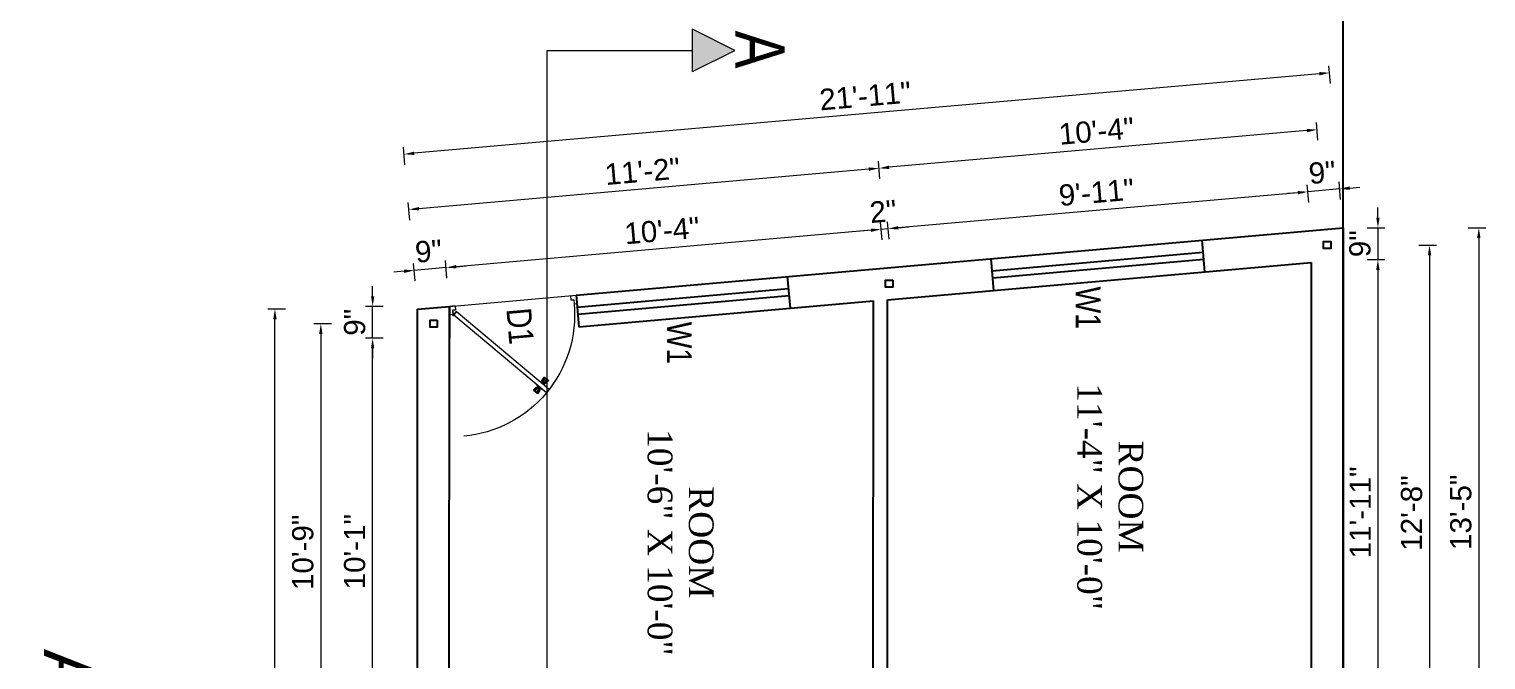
# Model space of a CAD drawing. Header units: inches. Extents: x 392906 to 410488, y -52747 to -40742.
# Drawn here: x 401308.1 to 401720.4, y -49203.1 to -49024.6 of the extents above; entities that cross this region are included whole.
import ezdxf

# ---------------------------------------------------------------- set-up
doc = ezdxf.new("R2010")
doc.units = ezdxf.units.IN
doc.header["$LTSCALE"] = 2
doc.header["$MEASUREMENT"] = 0
doc.header["$PDMODE"] = 34
doc.layers.get('0').update_dxf_attribs({"linetype": 'CONTINUOUS'})
doc.layers.get('DEFPOINTS').update_dxf_attribs({"color": 141, "linetype": 'CONTINUOUS'})
for name, color, linetype, lineweight in [('DOOR & WIN', 1, 'CONTINUOUS', 25), ('PUERTAS', 7, 'CONTINUOUS', 9), ('steps', 253, 'CONTINUOUS', 20)]:
    doc.layers.add(name, color=color, linetype=linetype, lineweight=lineweight)
doc.styles.add('Lettring Text', font='arial.ttf')
doc.styles.get("Standard").update_dxf_attribs({"font": 'ARIALN.TTF'})
doc.dimstyles.new('Copy of Standard', dxfattribs={"dimtxt": 6, "dimasz": 2.875, "dimexe": 2, "dimexo": 4, "dimgap": 2, "dimtad": 1, "dimdec": 0, "dimrnd": 1, "dimzin": 0, "dimdsep": 46, "dimlunit": 4, "dimtxsty": 'Lettring Text', "dimcen": 0.1, "dimclrd": 7, "dimclre": 7, "dimclrt": 7, "dimazin": 0, "dimtfac": 0.645, "dimtdec": 0, "dimtmove": 1, "dimatfit": 0, "dimfxl": 3, "dimfxlon": 1, "dimtfillclr": 256, "dimtolj": 1, "dimtzin": 0, "dimlwd": -1, "dimlwe": -1, "dimarcsym": 2})

# ---------------------------------------------------------------- blocks, each defined once
blk = doc.blocks.new('3ft')
at = {"layer": 'PUERTAS', "color": 6}
for p, q in [((1.01, 2.52), (25.23, 26.74)), ((26.05, 25.92), (1.77, 1.64)), ((26.05, 25.92), (25.23, 26.74)), ((0, 2.4), (0, 0)), ((0.72, 2.4), (0, 2.4)), ((1.6, 0), (0, 0)), ((0.72, 1.52), (0.72, 2.44)), ((0.8, 1.52), (0.72, 1.52)), ((0.8, 1.52), (0.8, 2.41)), ((0.8, 1.2), (0.8, 1.52)), ((1.6, 1.2), (0.8, 1.2)), ((1.57, 1.84), (0.94, 2.47)), ((1.63, 1.89), (0.97, 2.55)), ((1.63, 1.89), (1.57, 1.84)), ((1.77, 1.64), (1.57, 1.84)), ((1.6, 0), (1.6, 1.2)), ((34.4, 0), (34.4, 1.2)), ((34.4, 1.2), (35.2, 1.2)), ((34.4, 0), (36, 0)), ((35.2, 1.2), (35.2, 2.4)), ((35.2, 2.4), (36, 2.4)), ((36, 0), (36, 2.4))]:
    blk.add_line(p, q, dxfattribs=at)
at = {"layer": 'PUERTAS', "color": 8}
for p, q in [((22.57, 24.94), (21.65, 25.68)), ((22.63, 24.99), (21.69, 25.75)), ((22.74, 25.1), (21.84, 25.9)), ((22.13, 26.28), (21.98, 26.13)), ((22.88, 25.24), (22.01, 26.06)), ((22.13, 26.28), (22.27, 26.42)), ((22.29, 26.41), (22.27, 26.42)), ((23.16, 25.52), (22.34, 26.39)), ((23.3, 25.66), (22.5, 26.56)), ((23.41, 25.77), (22.65, 26.71)), ((22.69, 24.32), (23.02, 24.83)), ((23.46, 25.83), (22.72, 26.75)), ((22.95, 24.96), (22.84, 25.07)), ((22.98, 24.99), (22.86, 25.1)), ((23.03, 25.04), (22.91, 25.15)), ((22.91, 24.53), (23.1, 24.91)), ((23.11, 25.12), (22.99, 25.23)), ((23.13, 24.76), (23.18, 24.99)), ((23.28, 25.3), (23.17, 25.41)), ((23.36, 25.37), (23.25, 25.49)), ((23.31, 24.94), (23.28, 25.08)), ((23.41, 25.43), (23.3, 25.54)), ((23.46, 25.09), (23.32, 25.13)), ((23.44, 25.45), (23.33, 25.56)), ((23.64, 25.27), (23.41, 25.22)), ((23.87, 25.49), (23.49, 25.3)), ((24.08, 25.71), (23.57, 25.38)), ((25.02, 24.77), (24.68, 24.26)), ((23.63, 23.38), (24.14, 23.72)), ((23.84, 23.6), (24.22, 23.79)), ((24.07, 23.82), (24.3, 23.88)), ((24.25, 24), (24.39, 23.97)), ((24.25, 23.26), (24.99, 22.34)), ((24.27, 23.64), (24.38, 23.53)), ((24.3, 23.67), (24.41, 23.56)), ((24.3, 23.32), (25.06, 22.38)), ((24.35, 23.72), (24.46, 23.61)), ((24.4, 24.15), (24.43, 24.01)), ((24.41, 23.43), (25.2, 22.53)), ((24.43, 23.8), (24.54, 23.69)), ((24.58, 24.33), (24.52, 24.1)), ((24.55, 23.57), (25.37, 22.7)), ((24.6, 23.97), (24.72, 23.86)), ((24.8, 24.56), (24.61, 24.18)), ((24.68, 24.05), (24.79, 23.94)), ((24.73, 24.1), (24.85, 23.99)), ((24.76, 24.13), (24.87, 24.02)), ((24.83, 23.85), (25.7, 23.03)), ((24.97, 23.99), (25.87, 23.2)), ((25.08, 24.1), (26.02, 23.34)), ((25.14, 24.15), (26.06, 23.41)), ((25.58, 22.82), (25.43, 22.67)), ((25.58, 22.82), (25.73, 22.97)), ((25.72, 22.98), (25.73, 22.97)), ((0, 0), (36, 0))]:
    blk.add_line(p, q, dxfattribs=at)
at = {"layer": 'PUERTAS', "color": 1}
for p, q in [((21.67, 25.73), (22.17, 26.23)), ((22.49, 24.95), (21.67, 25.61)), ((21.7, 25.82), (22.14, 26.26)), ((21.73, 25.79), (21.7, 25.82)), ((22.58, 26.7), (22.14, 26.26)), ((22.67, 26.73), (22.17, 26.23)), ((22.61, 26.67), (22.58, 26.7)), ((22.6, 24.96), (23.02, 25.38)), ((22.7, 25.07), (22.71, 25.06)), ((23.45, 25.91), (22.79, 26.73)), ((22.82, 25.06), (23.08, 25.32)), ((22.94, 24.95), (22.83, 25.07)), ((22.93, 24.94), (23.19, 25.21)), ((22.93, 24.84), (22.93, 24.83)), ((23.44, 25.81), (23.02, 25.38)), ((23.34, 25.58), (23.08, 25.32)), ((23.46, 25.47), (23.19, 25.21)), ((23.33, 25.7), (23.34, 25.69)), ((23.45, 25.46), (23.33, 25.57)), ((23.57, 25.47), (23.57, 25.47)), ((24.15, 25.79), (23.68, 25.48)), ((23.68, 25.48), (23.68, 25.48)), ((24.27, 25.78), (24.26, 25.79)), ((25.1, 24.84), (24.79, 24.38)), ((25.09, 24.96), (25.1, 24.95)), ((22.61, 24.25), (22.92, 24.72)), ((22.62, 24.13), (22.61, 24.14)), ((22.92, 24.72), (22.92, 24.72)), ((23.44, 23.31), (23.45, 23.3)), ((23.56, 23.3), (24.03, 23.61)), ((24.03, 23.61), (24.03, 23.62)), ((24.14, 23.62), (24.14, 23.62)), ((24.25, 23.62), (24.51, 23.89)), ((24.26, 23.29), (24.69, 23.71)), ((24.26, 23.63), (24.37, 23.52)), ((24.26, 23.18), (24.92, 22.37)), ((24.37, 23.52), (24.63, 23.77)), ((24.37, 23.4), (24.37, 23.4)), ((24.78, 24.15), (24.51, 23.89)), ((24.89, 24.03), (24.63, 23.77)), ((25.11, 24.14), (24.69, 23.71)), ((24.77, 24.14), (24.88, 24.03)), ((24.79, 24.38), (24.78, 24.37)), ((24.78, 24.26), (24.78, 24.26)), ((25, 24.03), (25, 24.03)), ((25.04, 22.36), (25.54, 22.86)), ((25.1, 22.42), (25.13, 22.39)), ((25.13, 22.39), (25.57, 22.83)), ((25.22, 24.14), (26.03, 23.48)), ((26.04, 23.37), (25.54, 22.86)), ((26.01, 23.27), (25.57, 22.83)), ((25.98, 23.3), (26.01, 23.27))]:
    blk.add_line(p, q, dxfattribs=at)
at = {"layer": 'PUERTAS', "color": 2}
for p, q in [((21.99, 26.11), (21.98, 26.13)), ((25.42, 22.68), (25.43, 22.67))]:
    blk.add_line(p, q, dxfattribs=at)
at = {"layer": 'PUERTAS', "color": 6}
for radius in [0.155, 0.0752]:
    blk.add_circle((0.82, 2.56), radius, dxfattribs=at)
blk.add_arc((0.82, 2.56), 34.38, 359.7285, 90.0333, dxfattribs=at)
at = {"layer": 'PUERTAS', "color": 1}
for centre, start, end in [((22.54, 25.01), 231.0764, 315), ((22.73, 26.68), 38.9236, 135), ((22.77, 25.12), 225, 315), ((22.99, 24.89), 135, 219.7428), ((22.87, 24.78), 315, 39.7428), ((23.28, 25.63), 315, 45), ((23.39, 25.86), 315, 38.9236), ((23.51, 25.41), 50.2572, 135), ((23.62, 25.53), 230.2572, 315), ((24.2, 25.73), 45, 135), ((25.04, 24.89), 315, 45), ((22.67, 24.2), 135, 225), ((23.51, 23.36), 225, 315), ((24.09, 23.56), 50.2572, 135), ((24.2, 23.68), 230.2572, 315), ((24.32, 23.23), 135, 218.9236), ((24.42, 23.46), 135, 225), ((24.84, 24.31), 135, 219.7428), ((24.72, 24.21), 315, 39.7428), ((24.94, 23.98), 45, 135), ((24.98, 22.42), 218.9236, 315), ((25.17, 24.08), 51.0764, 135), ((25.98, 23.42), 315, 51.0764)]:
    blk.add_arc(centre, 0.08, start, end, dxfattribs=at)
blk = doc.blocks.new('*U199')
at = {"color": 3, "xscale": -1}
blk.add_blockref('3ft', (42, 0), dxfattribs=at)
blk = doc.blocks.new('*D715')
at = {"layer": 'DEFPOINTS', "color": 0, "ltscale": 0.5, "transparency": 16777216}
for p in [(401405.32, -49112.05), (401427.07, -49112.06), (401427.03, -49232.85)]:
    blk.add_point(p, dxfattribs=at)
at = {"layer": 'steps', "color": 7, "ltscale": 0.5, "transparency": 16777216}
for p, q in [((401408.32, -49112.05), (401403.32, -49112.05)), ((401405.3, -49229.97), (401405.32, -49114.93)), ((401408.3, -49232.84), (401403.3, -49232.84))]:
    blk.add_line(p, q, dxfattribs=at)
for points in [[(401404.84, -49114.93), (401405.8, -49114.93), (401405.32, -49112.05)], [(401404.82, -49229.97), (401405.78, -49229.97), (401405.3, -49232.84)]]:
    blk.add_solid(points, dxfattribs=at)
at = {"layer": 'steps', "color": 7, "ltscale": 0.5, "transparency": 16777216, "insert": (401400.25, -49172.45), "char_height": 6, "attachment_point": 5, "rotation": 89.9867, "style": 'Lettring Text'}
blk.add_mtext('\\A1;10\'-1"', dxfattribs=at)
blk = doc.blocks.new('*D716')
at = {"layer": 'DEFPOINTS', "color": 0, "ltscale": 0.5, "transparency": 16777216}
for p in [(401405.33, -49103.02), (401427.07, -49103.02), (401427.07, -49112.06)]:
    blk.add_point(p, dxfattribs=at)
at = {"layer": 'steps', "color": 7, "ltscale": 0.5, "transparency": 16777216}
for p, q in [((401405.33, -49100.14), (401405.33, -49097.27)), ((401408.33, -49103.02), (401403.33, -49103.02)), ((401405.32, -49112.05), (401405.33, -49103.02)), ((401408.32, -49112.05), (401403.32, -49112.05)), ((401405.32, -49114.93), (401405.32, -49117.8))]:
    blk.add_line(p, q, dxfattribs=at)
for points in [[(401404.85, -49100.14), (401405.81, -49100.14), (401405.33, -49103.02)], [(401404.84, -49114.93), (401405.8, -49114.93), (401405.32, -49112.05)]]:
    blk.add_solid(points, dxfattribs=at)
at = {"layer": 'steps', "color": 7, "ltscale": 0.5, "transparency": 16777216, "insert": (401400.26, -49107.53), "char_height": 6, "attachment_point": 5, "rotation": 89.9867, "style": 'Lettring Text'}
blk.add_mtext('\\A1;9"', dxfattribs=at)
blk = doc.blocks.new('*D717')
at = {"layer": 'DEFPOINTS', "color": 0, "ltscale": 0.5, "transparency": 16777216}
for p in [(401422.57, -49107.93), (401390.64, -49237.34), (401422.54, -49237.35)]:
    blk.add_point(p, dxfattribs=at)
at = {"layer": 'steps', "color": 7, "ltscale": 0.5, "transparency": 16777216}
for p, q in [((401393.67, -49107.93), (401388.67, -49107.93)), ((401390.67, -49110.8), (401390.64, -49234.47)), ((401393.64, -49237.34), (401388.64, -49237.34))]:
    blk.add_line(p, q, dxfattribs=at)
for points in [[(401390.19, -49110.8), (401391.15, -49110.8), (401390.67, -49107.93)], [(401390.16, -49234.47), (401391.12, -49234.47), (401390.64, -49237.34)]]:
    blk.add_solid(points, dxfattribs=at)
at = {"layer": 'steps', "color": 7, "ltscale": 0.5, "transparency": 16777216, "insert": (401385.59, -49172.63), "char_height": 6, "attachment_point": 5, "rotation": 89.9867, "style": 'Lettring Text'}
blk.add_mtext('\\A1;10\'-9"', dxfattribs=at)
blk = doc.blocks.new('*D720')
at = {"layer": 'DEFPOINTS', "color": 0, "ltscale": 0.5, "transparency": 16777216}
for p in [(401377.68, -49103.8), (401418.07, -49103.81), (401417.98, -49463.35)]:
    blk.add_point(p, dxfattribs=at)
at = {"layer": 'steps', "color": 7, "ltscale": 0.5, "transparency": 16777216}
for p, q in [((401380.68, -49103.8), (401375.68, -49103.8)), ((401377.6, -49460.46), (401377.68, -49106.68)), ((401380.59, -49463.34), (401375.59, -49463.34))]:
    blk.add_line(p, q, dxfattribs=at)
for points in [[(401377.2, -49106.68), (401378.16, -49106.68), (401377.68, -49103.8)], [(401377.12, -49460.46), (401378.07, -49460.46), (401377.59, -49463.34)]]:
    blk.add_solid(points, dxfattribs=at)
at = {"layer": 'steps', "color": 7, "ltscale": 0.5, "transparency": 16777216, "insert": (401372.57, -49283.57), "char_height": 6, "attachment_point": 5, "rotation": 89.9867, "style": 'Lettring Text'}
blk.add_mtext("\\A1;30'", dxfattribs=at)
blk = doc.blocks.new('*D721')
at = {"layer": 'DEFPOINTS', "color": 0, "ltscale": 0.5, "transparency": 16777216}
for p in [(401680, -49080.78), (401680, -49089.81), (401689.86, -49089.81)]:
    blk.add_point(p, dxfattribs=at)
at = {"layer": 'steps', "color": 7, "ltscale": 0.5, "transparency": 16777216}
for p, q in [((401689.86, -49077.9), (401689.86, -49075.03)), ((401686.86, -49080.78), (401691.86, -49080.78)), ((401689.86, -49080.78), (401689.86, -49089.81)), ((401686.86, -49089.81), (401691.86, -49089.81)), ((401689.86, -49092.69), (401689.86, -49095.56))]:
    blk.add_line(p, q, dxfattribs=at)
for points in [[(401689.38, -49077.9), (401690.34, -49077.9), (401689.86, -49080.78)], [(401689.38, -49092.69), (401690.34, -49092.69), (401689.86, -49089.81)]]:
    blk.add_solid(points, dxfattribs=at)
at = {"layer": 'steps', "color": 7, "ltscale": 0.5, "transparency": 16777216, "insert": (401684.79, -49085.3), "char_height": 6, "attachment_point": 5, "rotation": 90, "style": 'Lettring Text'}
blk.add_mtext('\\A1;9"', dxfattribs=at)
blk = doc.blocks.new('*D722')
at = {"layer": 'DEFPOINTS', "color": 0, "ltscale": 0.5, "transparency": 16777216}
for p in [(401680, -49089.81), (401671, -49232.85), (401689.86, -49232.85)]:
    blk.add_point(p, dxfattribs=at)
at = {"layer": 'steps', "color": 7, "ltscale": 0.5, "transparency": 16777216}
for p, q in [((401686.86, -49089.81), (401691.86, -49089.81)), ((401689.86, -49092.69), (401689.86, -49229.97)), ((401686.86, -49232.85), (401691.86, -49232.85))]:
    blk.add_line(p, q, dxfattribs=at)
for points in [[(401689.38, -49092.69), (401690.34, -49092.69), (401689.86, -49089.81)], [(401689.38, -49229.97), (401690.34, -49229.97), (401689.86, -49232.85)]]:
    blk.add_solid(points, dxfattribs=at)
at = {"layer": 'steps', "color": 7, "ltscale": 0.5, "transparency": 16777216, "insert": (401684.85, -49161.33), "char_height": 6, "attachment_point": 5, "rotation": 90, "style": 'Lettring Text'}
blk.add_mtext('\\A1;11\'-11"', dxfattribs=at)
blk = doc.blocks.new('*D728')
at = {"layer": 'DEFPOINTS', "color": 0, "ltscale": 0.5, "transparency": 16777216}
for p in [(401675.5, -49085.69), (401675.5, -49237.35), (401704.47, -49237.35)]:
    blk.add_point(p, dxfattribs=at)
at = {"layer": 'steps', "color": 7, "ltscale": 0.5, "transparency": 16777216}
for p, q in [((401701.47, -49085.69), (401706.47, -49085.69)), ((401704.47, -49088.57), (401704.47, -49234.47)), ((401701.47, -49237.35), (401706.47, -49237.35))]:
    blk.add_line(p, q, dxfattribs=at)
for points in [[(401703.99, -49088.57), (401704.95, -49088.57), (401704.47, -49085.69)], [(401703.99, -49234.47), (401704.95, -49234.47), (401704.47, -49237.35)]]:
    blk.add_solid(points, dxfattribs=at)
at = {"layer": 'steps', "color": 7, "ltscale": 0.5, "transparency": 16777216, "insert": (401699.41, -49161.52), "char_height": 6, "attachment_point": 5, "rotation": 90, "style": 'Lettring Text'}
blk.add_mtext('\\A1;12\'-8"', dxfattribs=at)
blk = doc.blocks.new('*D731')
at = {"layer": 'DEFPOINTS', "color": 0, "ltscale": 0.5, "transparency": 16777216}
for p in [(401680, -49080.78), (401680, -49241.85), (401718.42, -49241.85)]:
    blk.add_point(p, dxfattribs=at)
at = {"layer": 'steps', "color": 7, "ltscale": 0.5, "transparency": 16777216}
for p, q in [((401715.42, -49080.78), (401720.42, -49080.78)), ((401718.42, -49083.65), (401718.42, -49238.97)), ((401715.42, -49241.85), (401720.42, -49241.85))]:
    blk.add_line(p, q, dxfattribs=at)
for points in [[(401717.94, -49083.65), (401718.9, -49083.65), (401718.42, -49080.78)], [(401717.94, -49238.97), (401718.9, -49238.97), (401718.42, -49241.85)]]:
    blk.add_solid(points, dxfattribs=at)
at = {"layer": 'steps', "color": 7, "ltscale": 0.5, "transparency": 16777216, "insert": (401713.35, -49161.31), "char_height": 6, "attachment_point": 5, "rotation": 90, "style": 'Lettring Text'}
blk.add_mtext('\\A1;13\'-5"', dxfattribs=at)
blk = doc.blocks.new('*D733')
at = {"layer": 'DEFPOINTS', "color": 0, "ltscale": 0.5, "transparency": 16777216}
for p in [(401670.04, -49070.6), (401671, -49081.57), (401680, -49080.78)]:
    blk.add_point(p, dxfattribs=at)
at = {"layer": 'steps', "color": 7, "ltscale": 0.5, "transparency": 16777216}
for p, q in [((401670.3, -49073.59), (401669.87, -49068.61)), ((401679.3, -49072.8), (401678.87, -49067.82)), ((401681.9, -49069.56), (401684.77, -49069.31)), ((401667.18, -49070.86), (401664.31, -49071.11)), ((401679.04, -49069.81), (401670.04, -49070.6))]:
    blk.add_line(p, q, dxfattribs=at)
for points in [[(401681.86, -49069.08), (401681.95, -49070.04), (401679.04, -49069.81)], [(401667.13, -49070.38), (401667.22, -49071.33), (401670.04, -49070.6)]]:
    blk.add_solid(points, dxfattribs=at)
at = {"layer": 'steps', "color": 7, "ltscale": 0.5, "transparency": 16777216, "insert": (401674.1, -49065.16), "char_height": 6, "attachment_point": 5, "rotation": 5.0256, "style": 'Lettring Text'}
blk.add_mtext('\\A1;9"', dxfattribs=at)
blk = doc.blocks.new('*D734')
at = {"layer": 'DEFPOINTS', "color": 0, "ltscale": 0.5, "transparency": 16777216}
for p in [(401551.24, -49081.05), (401671, -49081.57), (401552.52, -49095.59)]:
    blk.add_point(p, dxfattribs=at)
at = {"layer": 'steps', "color": 7, "ltscale": 0.5, "transparency": 16777216}
for p, q in [((401670.3, -49073.59), (401669.87, -49068.61)), ((401667.18, -49070.86), (401554.1, -49080.8)), ((401551.5, -49084.04), (401551.06, -49079.06))]:
    blk.add_line(p, q, dxfattribs=at)
for points in [[(401667.13, -49070.38), (401667.22, -49071.33), (401670.04, -49070.6)], [(401554.06, -49080.32), (401554.14, -49081.28), (401551.24, -49081.05)]]:
    blk.add_solid(points, dxfattribs=at)
at = {"layer": 'steps', "color": 7, "ltscale": 0.5, "transparency": 16777216, "insert": (401610.19, -49070.78), "char_height": 6, "attachment_point": 5, "rotation": 5.0256, "style": 'Lettring Text'}
blk.add_mtext('\\A1;9\'-11"', dxfattribs=at)
blk = doc.blocks.new('*D735')
at = {"layer": 'DEFPOINTS', "color": 0, "ltscale": 0.5, "transparency": 16777216}
for p in [(401549.25, -49081.23), (401550.52, -49095.59), (401552.52, -49095.59)]:
    blk.add_point(p, dxfattribs=at)
at = {"layer": 'steps', "color": 7, "ltscale": 0.5, "transparency": 16777216}
for p, q in [((401546.39, -49081.48), (401543.52, -49081.73)), ((401549.51, -49084.21), (401549.08, -49079.23)), ((401551.24, -49081.05), (401549.25, -49081.23)), ((401551.5, -49084.04), (401551.06, -49079.06)), ((401554.1, -49080.8), (401556.96, -49080.55))]:
    blk.add_line(p, q, dxfattribs=at)
for points in [[(401546.35, -49081), (401546.43, -49081.95), (401549.25, -49081.23)], [(401554.06, -49080.32), (401554.14, -49081.28), (401551.24, -49081.05)]]:
    blk.add_solid(points, dxfattribs=at)
at = {"layer": 'steps', "color": 7, "ltscale": 0.5, "transparency": 16777216, "insert": (401549.81, -49076.15), "char_height": 6, "attachment_point": 5, "rotation": 5.0256, "style": 'Lettring Text'}
blk.add_mtext('\\A1;2"', dxfattribs=at)
blk = doc.blocks.new('*D736')
at = {"layer": 'DEFPOINTS', "color": 0, "ltscale": 0.5, "transparency": 16777216}
for p in [(401426.1, -49092.06), (401550.52, -49095.59), (401427.07, -49103.02)]:
    blk.add_point(p, dxfattribs=at)
at = {"layer": 'steps', "color": 7, "ltscale": 0.5, "transparency": 16777216}
for p, q in [((401546.39, -49081.48), (401428.96, -49091.8)), ((401549.51, -49084.21), (401549.08, -49079.23)), ((401426.36, -49095.04), (401425.93, -49090.06))]:
    blk.add_line(p, q, dxfattribs=at)
for points in [[(401546.35, -49081), (401546.43, -49081.95), (401549.25, -49081.23)], [(401428.92, -49091.33), (401429.01, -49092.28), (401426.1, -49092.06)]]:
    blk.add_solid(points, dxfattribs=at)
at = {"layer": 'steps', "color": 7, "ltscale": 0.5, "transparency": 16777216, "insert": (401487.23, -49081.6), "char_height": 6, "attachment_point": 5, "rotation": 5.0256, "style": 'Lettring Text'}
blk.add_mtext('\\A1;10\'-4"', dxfattribs=at)
blk = doc.blocks.new('*D737')
at = {"layer": 'DEFPOINTS', "color": 0, "ltscale": 0.5, "transparency": 16777216}
for p in [(401417.1, -49092.85), (401418.07, -49103.81), (401427.07, -49103.02)]:
    blk.add_point(p, dxfattribs=at)
at = {"layer": 'steps', "color": 7, "ltscale": 0.5, "transparency": 16777216}
for p, q in [((401414.24, -49093.1), (401411.37, -49093.35)), ((401417.37, -49095.83), (401416.93, -49090.85)), ((401426.1, -49092.06), (401417.1, -49092.85)), ((401426.36, -49095.04), (401425.93, -49090.06)), ((401428.96, -49091.8), (401431.83, -49091.55))]:
    blk.add_line(p, q, dxfattribs=at)
for points in [[(401414.2, -49092.62), (401414.28, -49093.58), (401417.1, -49092.85)], [(401428.92, -49091.33), (401429.01, -49092.28), (401426.1, -49092.06)]]:
    blk.add_solid(points, dxfattribs=at)
at = {"layer": 'steps', "color": 7, "ltscale": 0.5, "transparency": 16777216, "insert": (401421.16, -49087.41), "char_height": 6, "attachment_point": 5, "rotation": 5.0256, "style": 'Lettring Text'}
blk.add_mtext('\\A1;9"', dxfattribs=at)
blk = doc.blocks.new('*D738')
at = {"layer": 'DEFPOINTS', "color": 0, "ltscale": 0.5, "transparency": 16777216}
for p in [(401548.64, -49063.94), (401675.5, -49085.69), (401551.52, -49096.59)]:
    blk.add_point(p, dxfattribs=at)
at = {"layer": 'steps', "color": 7, "ltscale": 0.5, "transparency": 16777216}
for p, q in [((401672.9, -49056.02), (401672.46, -49051.04)), ((401669.77, -49053.28), (401551.51, -49063.68)), ((401548.91, -49066.92), (401548.47, -49061.94))]:
    blk.add_line(p, q, dxfattribs=at)
for points in [[(401669.73, -49052.81), (401669.81, -49053.76), (401672.63, -49053.03)], [(401551.47, -49063.21), (401551.55, -49064.16), (401548.64, -49063.94)]]:
    blk.add_solid(points, dxfattribs=at)
at = {"layer": 'steps', "color": 7, "ltscale": 0.5, "transparency": 16777216, "insert": (401610.19, -49053.44), "char_height": 6, "attachment_point": 5, "rotation": 5.0256, "style": 'Lettring Text'}
blk.add_mtext('\\A1;10\'-4"', dxfattribs=at)
blk = doc.blocks.new('*D739')
at = {"layer": 'DEFPOINTS', "color": 0, "ltscale": 0.5, "transparency": 16777216}
for p in [(401415.59, -49075.64), (401551.52, -49096.59), (401418.07, -49103.81)]:
    blk.add_point(p, dxfattribs=at)
at = {"layer": 'steps', "color": 7, "ltscale": 0.5, "transparency": 16777216}
for p, q in [((401545.78, -49064.19), (401418.45, -49075.38)), ((401548.91, -49066.92), (401548.47, -49061.94)), ((401415.85, -49078.62), (401415.41, -49073.64))]:
    blk.add_line(p, q, dxfattribs=at)
for points in [[(401545.74, -49063.71), (401545.82, -49064.66), (401548.64, -49063.94)], [(401418.41, -49074.91), (401418.5, -49075.86), (401415.59, -49075.64)]]:
    blk.add_solid(points, dxfattribs=at)
at = {"layer": 'steps', "color": 7, "ltscale": 0.5, "transparency": 16777216, "insert": (401481.68, -49064.79), "char_height": 6, "attachment_point": 5, "rotation": 5.0256, "style": 'Lettring Text'}
blk.add_mtext('\\A1;11\'-2"', dxfattribs=at)
blk = doc.blocks.new('*D740')
at = {"layer": 'DEFPOINTS', "color": 0, "ltscale": 0.5, "transparency": 16777216}
for p in [(401414.21, -49059.97), (401680, -49080.78), (401418.07, -49103.81)]:
    blk.add_point(p, dxfattribs=at)
at = {"layer": 'steps', "color": 7, "ltscale": 0.5, "transparency": 16777216}
for p, q in [((401676.41, -49039.92), (401675.97, -49034.94)), ((401673.29, -49037.19), (401417.08, -49059.72)), ((401414.47, -49062.96), (401414.04, -49057.98))]:
    blk.add_line(p, q, dxfattribs=at)
for points in [[(401673.24, -49036.71), (401673.33, -49037.66), (401676.15, -49036.93)], [(401417.03, -49059.24), (401417.12, -49060.19), (401414.21, -49059.97)]]:
    blk.add_solid(points, dxfattribs=at)
at = {"layer": 'steps', "color": 7, "ltscale": 0.5, "transparency": 16777216, "insert": (401544.74, -49043.46), "char_height": 6, "attachment_point": 5, "rotation": 5.0256, "style": 'Lettring Text'}
blk.add_mtext('\\A1;21\'-11"', dxfattribs=at)

msp = doc.modelspace()

# ---------------------------------------------------------------- hatches: boundary and pattern name
at = {"linetype": 'ByBlock', "lineweight": 5}
msp.add_hatch(color=7, dxfattribs=at).paths.add_polyline_path([(401507.89, -49030.58), (401495.89, -49036.58), (401495.89, -49024.58)])

# ---------------------------------------------------------------- linework, layer by layer
at = {"color": 7, "linetype": 'ByBlock', "lineweight": 5}
for p, q in [((401495.89, -49036.58), (401495.89, -49024.58)), ((401507.89, -49030.58), (401495.89, -49024.58)), ((401454.72, -49524.9), (401454.72, -49030.58)), ((401454.72, -49030.58), (401495.89, -49030.58)), ((401495.89, -49036.58), (401507.89, -49030.58))]:
    msp.add_line(p, q, dxfattribs=at)
at = {"ltscale": 0.5}
for p, q in [((401462.93, -49099.87), (401680, -49080.78)), ((401680, -49080.78), (401680, -49241.85)), ((401640.92, -49093.25), (401640.13, -49084.28)), ((401581.15, -49098.51), (401580.36, -49089.54)), ((401640.44, -49087.77), (401580.67, -49093.03)), ((401640.61, -49089.76), (401580.84, -49095.02)), ((401551.07, -49101.15), (401671, -49090.6)), ((401671, -49090.6), (401671, -49232.85)), ((401523, -49098.1), (401463.23, -49103.35)), ((401522.7, -49094.61), (401523.48, -49103.58)), ((401462.93, -49099.87), (401463.72, -49108.83)), ((401523.18, -49100.09), (401463.41, -49105.35)), ((401463.72, -49108.83), (401547.07, -49101.5)), ((401547.03, -49241.85), (401547.07, -49101.5)), ((401551.03, -49232.85), (401551.07, -49101.15)), ((401417.98, -49463.35), (401418.07, -49103.81)), ((401418.07, -49103.81), (401427.07, -49103.02)), ((401427.03, -49232.85), (401427.07, -49103.02)), ((401427.07, -49103.02), (401427.07, -49112.06))]:
    msp.add_line(p, q, dxfattribs=at)
msp.add_xline((401680, -50703.28), (0, 1), dxfattribs=at)
for points in [[(401676.5, -49084.69), (401676.5, -49086.69), (401674.5, -49086.69), (401674.5, -49084.69)], [(401552.52, -49095.59), (401552.52, -49097.59), (401550.52, -49097.59), (401550.52, -49095.59)], [(401423.57, -49106.93), (401423.57, -49108.93), (401421.57, -49108.93), (401421.57, -49106.93)]]:
    msp.add_lwpolyline(points, close=True, dxfattribs=at)

# ---------------------------------------------------------------- block references
at = {"layer": 'DOOR & WIN', "rotation": 185.0252223931561}
msp.add_blockref('*U199', (401468.9, -49099.34), dxfattribs=at)

# ---------------------------------------------------------------- texts
at = {"color": 7, "linetype": 'ByBlock', "lineweight": 5, "char_height": 14, "rotation": 270}
for s, insert, width, attachment_point in [('A', (401521.99, -49035.7), 26.5803, 3), ('{\\fArial CE|b0|i0|c238|p34;Ground Floor Plan\\PArea: \\fArial CE|b0|i0|c0|p34;484.32\\fArial CE|b0|i0|c238|p34; Sq. Ft}', (401328.88, -49284.75), 235.547, 5)]:
    msp.add_mtext(s, dxfattribs=dict(at, insert=insert, width=width, attachment_point=attachment_point))
at = {"layer": 'steps', "color": 7, "ltscale": 0.3, "char_height": 7, "rotation": 270}
for s, insert, width, attachment_point in [('W1', (401604.36, -49103.42), 18.6213, 8), ('W1', (401488.67, -49113.37), 18.6213, 8), ('{\\fTimes New Roman|b0|i0|c0|p18;ROOM\\P11\'-4" X 10\'-0"}', (401623.44, -49156.88), 67.6616, 2), ('{\\fTimes New Roman|b0|i0|c0|p18;ROOM\\P10\'-6" X 10\'-0"}', (401501.85, -49169.81), 67.6616, 2)]:
    msp.add_mtext(s, dxfattribs=dict(at, insert=insert, width=width, attachment_point=attachment_point))
at = {"layer": 'steps', "color": 7, "ltscale": 0.3, "insert": (401443.61, -49108.9), "char_height": 7, "attachment_point": 8, "rotation": 275.0252}
msp.add_mtext_dynamic_manual_height_columns('{\\W1;D1}', width=18.6213, gutter_width=40, heights=[0], dxfattribs=at)

# ---------------------------------------------------------------- dimensions: what is measured, and where the dimension line sits
at = {"layer": 'steps', "ltscale": 0.5}
for p1, p2, distance, picture, middle in [((401680, -49080.78), (401418.07, -49103.81), -44.01, '*D740', (401544.74, -49043.46)), ((401675.5, -49085.69), (401551.52, -49096.59), -32.79, '*D738', (401610.19, -49053.44)), ((401417.98, -49463.35), (401418.07, -49103.81), 40.39, '*D720', (401372.57, -49283.57)), ((401422.57, -49107.93), (401422.54, -49237.35), -31.9, '*D717', (401385.59, -49172.63))]:
    dim = msp.add_aligned_dim(p1=p1, p2=p2, distance=distance, dimstyle='Copy of Standard', dxfattribs=at)
    dim.commit()
    dim.dimension.update_dxf_attribs({"geometry": picture, "text_midpoint": middle})
for base, p1, p2, angle, picture, middle in [((401415.59, -49075.64), (401551.52, -49096.59), (401418.07, -49103.81), 5.0256, '*D739', (401481.68, -49064.79)), ((401551.24, -49081.05), (401671, -49081.57), (401552.52, -49095.59), 5.0256, '*D734', (401610.19, -49070.78)), ((401426.1, -49092.06), (401550.52, -49095.59), (401427.07, -49103.02), 5.0256, '*D736', (401487.23, -49081.6)), ((401718.42, -49241.85), (401680, -49080.78), (401680, -49241.85), 270, '*D731', (401713.35, -49161.31)), ((401704.47, -49237.35), (401675.5, -49085.69), (401675.5, -49237.35), 270, '*D728', (401699.41, -49161.52)), ((401689.86, -49232.85), (401680, -49089.81), (401671, -49232.85), 270, '*D722', (401684.85, -49161.33)), ((401405.32, -49112.05), (401427.03, -49232.85), (401427.07, -49112.06), 89.9867, '*D715', (401400.25, -49172.45))]:
    dim = msp.add_linear_dim(base=base, p1=p1, p2=p2, angle=angle, dimstyle='Copy of Standard', dxfattribs=at)
    dim.commit()
    dim.dimension.update_dxf_attribs({"geometry": picture, "text_midpoint": middle})
for base, p1, p2, angle, picture, middle, dimtype in [((401670.04, -49070.6), (401680, -49080.78), (401671, -49081.57), 185.0256, '*D733', (401674.54, -49070.21), 161), ((401549.25, -49081.23), (401552.52, -49095.59), (401550.52, -49095.59), 5.0256, '*D735', (401550.24, -49081.14), 160), ((401689.86, -49089.81), (401680, -49080.78), (401680, -49089.81), 270, '*D721', (401689.86, -49085.3), 160), ((401417.1, -49092.85), (401427.07, -49103.02), (401418.07, -49103.81), 5.0256, '*D737', (401421.6, -49092.45), 160), ((401405.33, -49103.02), (401427.07, -49112.06), (401427.07, -49103.02), 89.9867, '*D716', (401405.33, -49107.53), 160)]:
    dim = msp.add_linear_dim(base=base, p1=p1, p2=p2, angle=angle, dimstyle='Copy of Standard', dxfattribs=at)
    dim.commit()
    dim.dimension.update_dxf_attribs({"geometry": picture, "text_midpoint": middle, "dimtype": dimtype})

doc.saveas('drawing.dxf')
